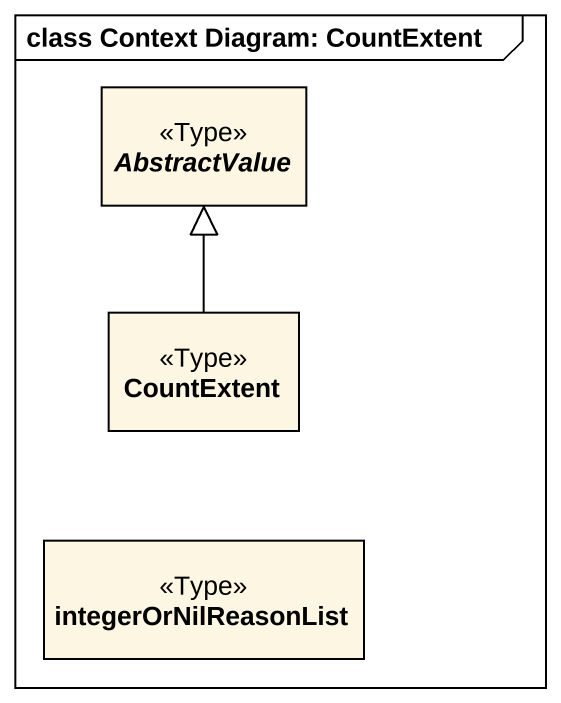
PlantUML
@startuml
mainframe class Context Diagram: CountExtent
hide circle
hide empty members
abstract class AbstractValue <<Type>>
class CountExtent <<Type>>
class integerOrNilReasonList <<Type>>
CountExtent -up-|> AbstractValue
@enduml
